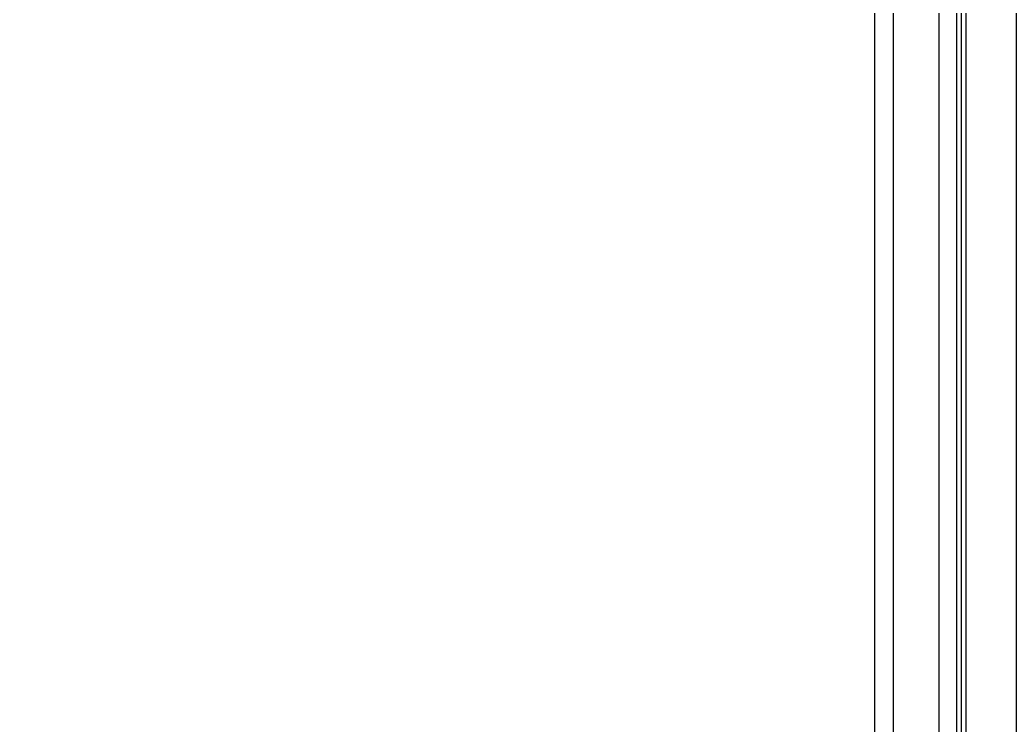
# Model space of a CAD drawing. Header units: millimetres. Extents: x 818 to 1306, y 1648 to 2013.
# Drawn here: x 952.45 to 963.4, y 1846.56 to 1854.32 of the extents above; entities that cross this region are included whole.
import ezdxf

# ---------------------------------------------------------------- set-up
doc = ezdxf.new("R2010")
doc.units = ezdxf.units.MM
doc.linetypes.add('CENTER', pattern=[2, 1.25, -0.25, 0.25, -0.25])
for name, color, linetype in [('AA', 1, 'Continuous'), ('ARRAY', 255, 'Continuous'), ('center', 1, 'CENTER'), ('CF', 211, 'Continuous')]:
    doc.layers.add(name, color=color, linetype=linetype)
doc.layers.add('尺寸线 DIM', color=3, linetype='Continuous', lineweight=15)

# ---------------------------------------------------------------- blocks, each defined once
blk = doc.blocks.new('A$C579B7D62')
at = {"layer": 'AA', "color": 6}
blk.add_lwpolyline([(-10.63935, -64.1358), (10.63935, -64.1358), (10.63935, 0), (-10.63935, 0), (-10.63935, -64.1358)], dxfattribs=at)
at = {"layer": 'ARRAY', "color": 6}
blk.add_lwpolyline([(-11.5395, -66.9858), (11.5395, -66.9858), (11.5395, 0.9002), (-11.5395, 0.9002), (-11.5395, -66.9858)], dxfattribs=at)
at = {"layer": 'center', "color": 6}
blk.add_lwpolyline([(-10.63935, -64.1358), (10.63935, -64.1358), (10.63935, 0), (-10.63935, 0), (-10.63935, -64.1358)], dxfattribs=at)
at = {"layer": 'CF', "color": 6}
blk.add_lwpolyline([(-11.5395, -65.4358), (11.5395, -65.4358), (11.5395, 0.9002), (-11.5395, 0.9002), (-11.5395, -65.4358)], dxfattribs=at)

msp = doc.modelspace()

# ---------------------------------------------------------------- linework, layer by layer
at = {"color": 7}
for p, q in [((963.395, 1908.289), (963.395, 1839.259)), ((962.845, 1840.94), (962.845, 1907.289))]:
    msp.add_line(p, q, dxfattribs=at)
at = {"color": 5}
for p, q in [((962.795, 1839.709), (962.795, 1907.839)), ((962.044, 1907.289), (962.044, 1842.753))]:
    msp.add_line(p, q, dxfattribs=at)
msp.add_lwpolyline([(939.866, 1907.689), (962.545, 1907.689), (962.545, 1841.953), (939.866, 1841.953)], close=True)

# ---------------------------------------------------------------- block references
at = {"layer": '尺寸线 DIM', "color": 0, "ltscale": 5}
msp.add_blockref('A$C579B7D62', (951.205, 1907.089), dxfattribs=at)

doc.saveas('drawing.dxf')
